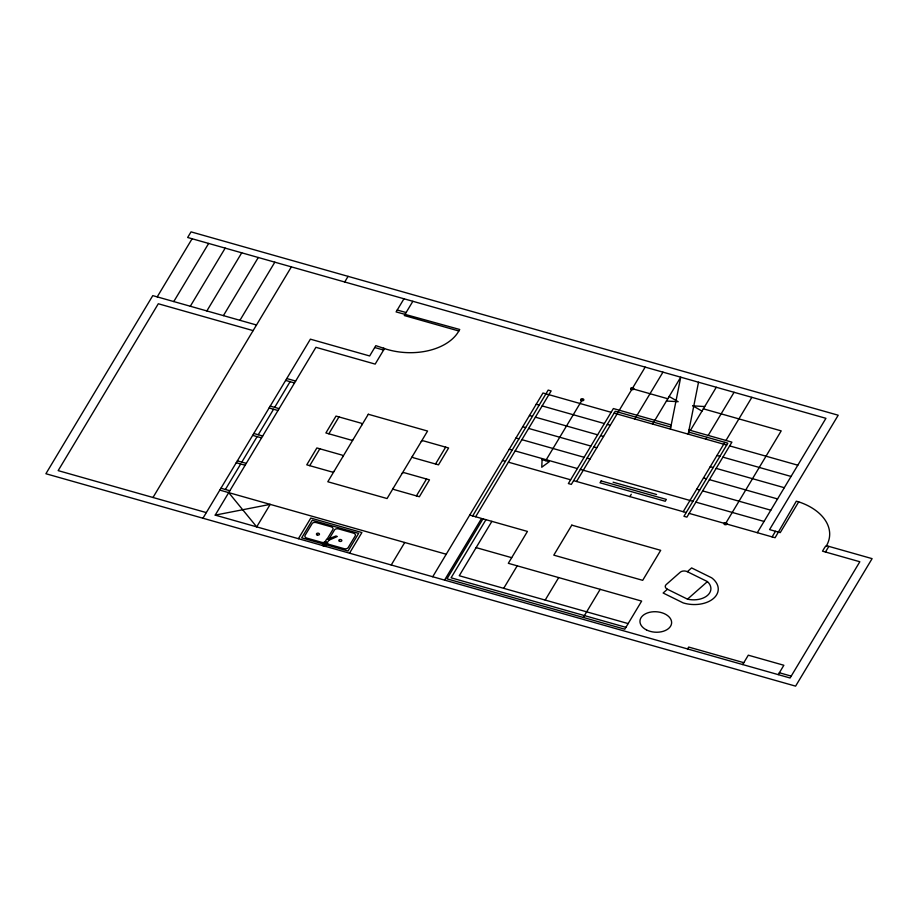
<?xml version="1.0" encoding="UTF-8"?>
<svg xmlns="http://www.w3.org/2000/svg" width="918" height="918" viewBox="0 0 918 918"><rect width="100%" height="100%" fill="white"/><g stroke="black" fill="none" stroke-linecap="round" stroke-linejoin="round"><path stroke-width="1.38" d="M670.392 429.096L680.731 377.195L652.606 424.059M698.518 382.221L688.167 434.134L689.292 432.263M327.152 542.928L328.713 540.323L337.273 536.491L335.919 536.009L327.657 539.256M157.219 296.87L192.103 238.749M173.766 301.563L208.65 243.442M190.313 306.245L225.185 248.124M206.86 310.938L241.732 252.817M223.407 315.62L258.279 257.499M239.942 320.313L274.826 262.192M152.985 497.487L291.373 266.874M202.947 518.222L310.387 339.167L369.656 355.966L375.841 345.65L384.504 348.542L375.175 364.102L315.907 347.314L215.214 515.124L790.088 677.989L859.833 561.747L822.494 551.167L824.972 547.036L826.464 545.705L872.1 558.637L795.596 686.136L45.9 473.734L152.778 295.619L256.489 324.995M344.709 281.987L348.083 276.364M225.392 489.489L240.7 463.992M241.824 462.11L257.12 436.612M258.245 434.742L273.553 409.244M274.677 407.363L290.088 381.681M403.966 298.775L396.094 311.902L459.734 329.493L458.839 330.996A54.931 35.458 3.7 0 1 383.322 348.209M309.722 465.667L319.854 448.787M328.851 433.789L338.971 416.921M412.859 301.299L404.31 315.54L458.839 330.996M298.407 538.694L310.789 518.062L361.899 532.543L349.529 553.175M322.184 545.43L325.741 546.439M323.01 545.223L323.779 543.926M324.788 542.251L326.303 539.727A1.274 0.815 3.7 0 1 327.875 539.302A1.274 0.815 3.7 0 1 328.713 540.323M327.003 539.291L332.878 529.479A3.179 2.054 3.7 0 0 331.042 526.771L316.228 522.572A3.179 2.054 3.7 0 0 312.143 523.604L305.051 535.423A3.179 2.054 3.7 0 0 306.887 538.132L321.702 542.331A3.179 2.054 3.7 0 0 324.88 542.102M324.708 544.684L326.223 542.159M329.321 538.602L334.508 529.95A3.179 2.054 3.7 0 1 338.604 528.906L353.419 533.106A3.179 2.054 3.7 0 1 355.255 535.825L348.163 547.633A3.179 2.054 3.7 0 1 344.078 548.666L329.264 544.466A3.179 2.054 3.7 0 1 327.256 542.767M325.374 545.889L326.154 544.592M416.405 495.892L426.526 479.012M435.522 464.015L445.655 447.146M391.229 564.995L404.735 542.492M432.722 576.745L542.974 392.996L611.124 412.308M472.678 515.916L548.184 390.093L551.144 390.93L475.639 516.754M444.564 580.096L481.571 518.441L469.718 515.078M485.955 519.68L451.082 577.801L625.904 627.338M491.876 521.355L459.252 575.735L628.153 623.586M545.694 460.675L582.264 399.743M503.707 588.323L517.201 565.821M576.55 481.491L645.182 367.12M634.831 419.021L662.957 372.157M545.189 600.074L558.695 577.583M629.886 496.592L631.263 494.309M690.416 430.381L716.292 387.258M583.286 617.458L600.177 589.333M705.953 439.171L707.078 437.301M708.203 435.419L734.079 392.296M683.221 511.705L724.853 442.338M725.977 440.456L751.853 397.333M725.507 523.685L781.207 430.875L703.36 408.82M687.559 648.946L688.684 647.064L743.798 662.681M757.304 532.692L825.936 418.321L187.651 237.487L191.036 231.864L838.203 415.223L769.571 529.594L780.243 532.612L798.694 501.859L796.319 501.194L775.09 537.73L689.154 513.391M772.118 536.892L775.503 531.27M742.673 664.563L748.296 655.188L783.857 665.263L778.235 674.627M825.466 552.005L828.839 546.382M667.409 589.241L663.129 593.005L683.233 602.919A25.371 16.375 3.7 0 0 713.63 598.352A25.371 16.375 3.7 0 0 711.702 577.835L691.61 567.921L687.341 571.684A5.095 3.293 3.7 0 0 680.249 572.212L666.17 584.605A5.095 3.293 3.7 0 0 667.409 589.241L687.502 599.156A18.314 11.819 3.7 0 0 707.571 595.357A18.314 11.819 3.7 0 0 707.434 581.599L687.341 571.684M687.502 599.156L707.434 581.599M215.214 515.124L270.202 504.372L256.696 526.875L228.72 492.622M666.434 401.028L678.173 401.694L669.165 396.473M692.838 405.848L704.726 406.548M397.219 310.032L406.112 312.545M632.238 388.681L667.799 398.756M671.219 424.942L613.373 408.556L568.368 483.556L571.34 484.394L615.209 411.275L670.806 427.019M688.993 429.98L731.91 442.143L686.905 517.132L683.944 516.295L727.813 443.176L688.58 432.057M614.085 413.146L726.689 445.046M729.649 445.896L797.811 465.196M374.716 347.52L383.609 350.045M536.215 404.253L539.187 405.09M542.148 405.928L604.377 423.554M607.337 424.403L610.298 425.241M716.981 455.466L719.941 456.303M722.902 457.141L791.064 476.453M253.116 330.618L158.298 303.755L58.167 470.624L206.332 512.6M529.468 415.498L532.429 416.336M535.401 417.174L597.629 434.811M600.59 435.648L603.551 436.486M710.222 466.711L713.194 467.549M716.155 468.387L784.305 487.699M522.721 426.744L525.681 427.593M528.642 428.431L590.871 446.056M593.843 446.894L596.803 447.732M703.475 477.957L706.435 478.794M709.407 479.644L777.557 498.944M515.973 438.001L518.934 438.838M521.894 439.676L584.123 457.302M587.084 458.151L590.056 458.989M696.728 489.214L699.688 490.051M702.649 490.889L770.81 510.201M286.772 378.549L295.653 381.062M285.647 380.419L294.529 382.944M509.215 449.246L512.187 450.084M515.147 450.922L577.376 468.559M580.337 469.396L692.941 501.297M695.901 502.135L764.063 521.447M613.109 482.191L656.565 494.504M502.467 460.492L505.428 461.341M508.4 462.179L570.629 479.804M573.589 480.642L686.194 512.554M270.225 406.112L279.118 408.625M269.1 407.982L277.993 410.495M253.804 433.48L262.697 436.004M252.679 435.35L261.573 437.875M237.372 460.859L246.265 463.372M236.247 462.729L245.14 465.242M476.132 547.61L511.693 557.685M220.951 488.227L229.844 490.751M219.827 490.109L446.217 554.242M323.48 542.859L327.462 543.995M779.359 672.756L791.213 676.118M323.687 544.099L301.678 537.868L312.258 520.242L358.628 533.381L348.048 551.007L326.051 544.764M692.987 405.882L701.995 411.103M421.27 441.547A1.905 1.228 3.7 0 1 423.726 440.927L448.615 447.984L438.494 464.852L413.593 457.807A1.905 1.228 3.7 0 1 412.492 456.177M362.002 424.759A1.905 1.228 3.7 0 0 360.9 423.129L336.011 416.084L325.89 432.952L350.779 440.009A1.905 1.228 3.7 0 0 353.235 439.389M402.141 473.424A1.905 1.228 3.7 0 1 404.597 472.804L429.486 479.85L419.365 496.73L394.476 489.673A1.905 1.228 3.7 0 1 393.374 488.043M342.884 456.636A1.905 1.228 3.7 0 0 341.771 455.007L316.882 447.95L306.761 464.829L331.65 471.875A1.905 1.228 3.7 0 0 334.106 471.255M798.694 501.859A52.785 34.069 3.7 0 1 826.016 546.462M542.102 459.666L541.758 467.239L549.285 461.697L542.102 459.666M368.302 414.259L327.806 481.755L387.063 498.543L427.57 431.047L368.302 414.259M324.272 542.423L323.595 543.548L324.8 544.546L326.67 544.42L327.347 543.295L326.142 542.297L324.272 542.423M482.994 518.842L446.986 578.833L624.779 629.209L641.648 601.095L508.32 563.308L527.437 531.43L482.994 518.842M571.799 525.142L553.795 555.149L642.692 580.337L660.696 550.33L571.799 525.142M601.141 480.94L600.039 482.776L665.229 501.251L666.33 499.415L601.141 480.94M581.335 400.546A1.584 1.021 3.7 0 0 583.837 399.904A1.584 1.021 3.7 0 0 581.61 398.779A1.584 1.021 3.7 0 0 581.335 400.546M631.309 389.473A1.584 1.021 3.7 0 0 633.822 388.842A1.584 1.021 3.7 0 0 631.595 387.717A1.584 1.021 3.7 0 0 631.309 389.473M724.589 524.488A1.584 1.021 3.7 0 0 727.09 523.857A1.584 1.021 3.7 0 0 724.864 522.732A1.584 1.021 3.7 0 0 724.589 524.488M646.513 629.943A15.87 10.247 3.7 0 0 671.551 623.609A15.87 10.247 3.7 0 0 649.278 612.386A15.87 10.247 3.7 0 0 646.513 629.943M317.066 534.907A1.526 0.987 3.7 0 0 319.464 534.299A1.526 0.987 3.7 0 0 317.33 533.22A1.526 0.987 3.7 0 0 317.066 534.907M339.442 541.241A1.526 0.987 3.7 0 0 341.84 540.633A1.526 0.987 3.7 0 0 339.706 539.554A1.526 0.987 3.7 0 0 339.442 541.241M324.364 544.374A1.905 1.228 3.7 0 0 327.359 543.617A1.905 1.228 3.7 0 0 324.697 542.274A1.905 1.228 3.7 0 0 324.364 544.374"/></g></svg>
